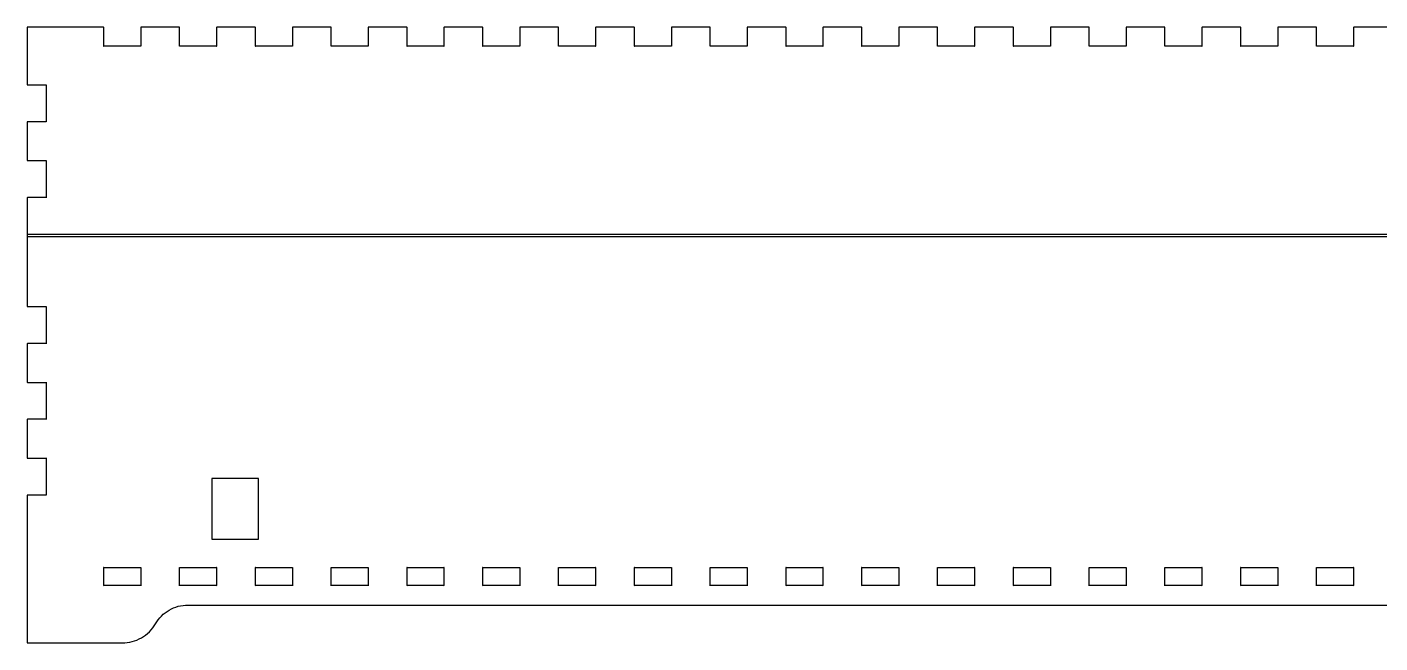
# Model space of a CAD drawing. Extents: x 0 to 440, y 0 to 679.
# Drawn here: x 0.1 to 285.7, y 287.1 to 417.1 of the extents above; entities that cross this region are included whole.
import ezdxf

# ---------------------------------------------------------------- set-up
doc = ezdxf.new("R2010")
doc.units = 0
doc.layers.add('Enclosure', color=7, linetype='CONTINUOUS')
doc.layers.add('PSU', color=7, linetype='CONTINUOUS')

msp = doc.modelspace()

# ---------------------------------------------------------------- linework, layer by layer
at = {"layer": 'Enclosure', "color": 7}
for points in [[(0.1, 416.992849), (0.1, 412.992847), (0.1, 404.992843)], [(16.200008, 417.092849), (4.200002, 417.092849), (0.2, 417.092849)], [(24.100012, 416.992849), (24.100012, 413.092847), (16.300008, 413.092847), (16.300008, 416.992849)], [(32.200016, 417.092849), (24.200012, 417.092849)], [(40.10002, 416.992849), (40.10002, 413.092847), (32.300016, 413.092847), (32.300016, 416.992849)], [(48.200024, 417.092849), (40.20002, 417.092849)], [(56.100028, 416.992849), (56.100028, 413.092847), (48.300024, 413.092847), (48.300024, 416.992849)], [(64.200032, 417.092849), (56.200028, 417.092849)], [(72.100036, 416.992849), (72.100036, 413.092847), (64.300032, 413.092847), (64.300032, 416.992849)], [(80.20004, 417.092849), (72.200036, 417.092849)], [(88.100044, 416.992849), (88.100044, 413.092847), (80.30004, 413.092847), (80.30004, 416.992849)], [(96.200048, 417.092849), (88.200044, 417.092849)], [(104.100052, 416.992849), (104.100052, 413.092847), (96.300048, 413.092847), (96.300048, 416.992849)], [(112.200056, 417.092849), (104.200052, 417.092849)], [(120.10006, 416.992849), (120.10006, 413.092847), (112.300056, 413.092847), (112.300056, 416.992849)], [(128.200064, 417.092849), (120.20006, 417.092849)], [(136.100068, 416.992849), (136.100068, 413.092847), (128.300064, 413.092847), (128.300064, 416.992849)], [(144.200072, 417.092849), (136.200068, 417.092849)], [(152.100076, 416.992849), (152.100076, 413.092847), (144.300072, 413.092847), (144.300072, 416.992849)], [(160.20008, 417.092849), (152.200076, 417.092849)], [(168.100084, 416.992849), (168.100084, 413.092847), (160.30008, 413.092847), (160.30008, 416.992849)], [(176.200088, 417.092849), (168.200084, 417.092849)], [(184.100092, 416.992849), (184.100092, 413.092847), (176.300088, 413.092847), (176.300088, 416.992849)], [(192.200096, 417.092849), (184.200092, 417.092849)], [(200.1001, 416.992849), (200.1001, 413.092847), (192.300096, 413.092847), (192.300096, 416.992849)], [(208.200104, 417.092849), (200.2001, 417.092849)], [(216.100108, 416.992849), (216.100108, 413.092847), (208.300104, 413.092847), (208.300104, 416.992849)], [(224.200112, 417.092849), (216.200108, 417.092849)], [(232.100116, 416.992849), (232.100116, 413.092847), (224.300112, 413.092847), (224.300112, 416.992849)], [(240.20012, 417.092849), (232.200116, 417.092849)], [(248.100124, 416.992849), (248.100124, 413.092847), (240.30012, 413.092847), (240.30012, 416.992849)], [(256.200128, 417.092849), (248.200124, 417.092849)], [(264.100132, 416.992849), (264.100132, 413.092847), (256.300128, 413.092847), (256.300128, 416.992849)], [(272.200136, 417.092849), (264.200132, 417.092849)], [(280.10014, 416.992849), (280.10014, 413.092847), (272.300136, 413.092847), (272.300136, 416.992849)], [(288.200144, 417.092849), (280.20014, 417.092849)], [(0.2, 404.892843), (4.100002, 404.892843), (4.100002, 397.092839), (0.2, 397.092839)], [(0.1, 396.992839), (0.1, 388.992835)], [(0.2, 388.892835), (4.100002, 388.892835), (4.100002, 381.092831), (0.2, 381.092831)], [(0.1, 380.992831), (0.1, 372.992827)], [(0.1, 373.192827), (0.1, 358.192819)], [(440.20022, 373.292827), (436.200218, 373.292827), (4.200002, 373.292827), (0.2, 373.292827)], [(0.2, 372.892827), (4.200002, 372.892827), (436.200218, 372.892827), (440.20022, 372.892827)], [(0.2, 358.092819), (4.100002, 358.092819), (4.100002, 350.292815), (0.2, 350.292815)], [(0.1, 350.192815), (0.1, 342.192811)], [(0.2, 342.092811), (4.100002, 342.092811), (4.100002, 334.292807), (0.2, 334.292807)], [(0.1, 334.192807), (0.1, 326.192803)], [(0.2, 326.092803), (4.100002, 326.092803), (4.100002, 318.292799), (0.2, 318.292799)], [(0.1, 318.192799), (0.1, 303.192792), (0.1, 287.192784)], [(34.056017, 295.092788), (406.344203, 295.092788)], [(0.2, 287.092784), (4.200002, 287.092784)], [(4.200002, 287.092784), (20.20001, 287.092784)]]:
    msp.add_lwpolyline(points, dxfattribs=at)
for points in [[(20.20001, 299.19279), (16.300008, 299.19279), (16.300008, 302.992792), (24.100012, 302.992792), (24.100012, 299.19279)], [(36.200018, 299.19279), (32.300016, 299.19279), (32.300016, 302.992792), (40.10002, 302.992792), (40.10002, 299.19279)], [(52.200026, 299.19279), (48.300024, 299.19279), (48.300024, 302.992792), (56.100028, 302.992792), (56.100028, 299.19279)], [(68.200034, 299.19279), (64.300032, 299.19279), (64.300032, 302.992792), (72.100036, 302.992792), (72.100036, 299.19279)], [(84.200042, 299.19279), (80.30004, 299.19279), (80.30004, 302.992792), (88.100044, 302.992792), (88.100044, 299.19279)], [(100.20005, 299.19279), (96.300048, 299.19279), (96.300048, 302.992792), (104.100052, 302.992792), (104.100052, 299.19279)], [(116.200058, 299.19279), (112.300056, 299.19279), (112.300056, 302.992792), (120.10006, 302.992792), (120.10006, 299.19279)], [(132.200066, 299.19279), (128.300064, 299.19279), (128.300064, 302.992792), (136.100068, 302.992792), (136.100068, 299.19279)], [(148.200074, 299.19279), (144.300072, 299.19279), (144.300072, 302.992792), (152.100076, 302.992792), (152.100076, 299.19279)], [(164.200082, 299.19279), (160.30008, 299.19279), (160.30008, 302.992792), (168.100084, 302.992792), (168.100084, 299.19279)], [(180.20009, 299.19279), (176.300088, 299.19279), (176.300088, 302.992792), (184.100092, 302.992792), (184.100092, 299.19279)], [(196.200098, 299.19279), (192.300096, 299.19279), (192.300096, 302.992792), (200.1001, 302.992792), (200.1001, 299.19279)], [(212.200106, 299.19279), (208.300104, 299.19279), (208.300104, 302.992792), (216.100108, 302.992792), (216.100108, 299.19279)], [(228.200114, 299.19279), (224.300112, 299.19279), (224.300112, 302.992792), (232.100116, 302.992792), (232.100116, 299.19279)], [(244.200122, 299.19279), (240.30012, 299.19279), (240.30012, 302.992792), (248.100124, 302.992792), (248.100124, 299.19279)], [(260.20013, 299.19279), (256.300128, 299.19279), (256.300128, 302.992792), (264.100132, 302.992792), (264.100132, 299.19279)], [(276.200138, 299.19279), (272.300136, 299.19279), (272.300136, 302.992792), (280.10014, 302.992792), (280.10014, 299.19279)]]:
    msp.add_lwpolyline(points, close=True, dxfattribs=at)
for points in [[(0.2, 417.092849), (0.145, 417.092849), (0.1, 417.047849), (0.1, 416.992849)], [(16.300008, 416.992849), (16.300008, 417.047849), (16.255008, 417.092849), (16.200008, 417.092849)], [(24.200012, 417.092849), (24.145012, 417.092849), (24.100012, 417.047849), (24.100012, 416.992849)], [(32.300016, 416.992849), (32.300016, 417.047849), (32.255016, 417.092849), (32.200016, 417.092849)], [(40.20002, 417.092849), (40.14502, 417.092849), (40.10002, 417.047849), (40.10002, 416.992849)], [(48.300024, 416.992849), (48.300024, 417.047849), (48.255024, 417.092849), (48.200024, 417.092849)], [(56.200028, 417.092849), (56.145028, 417.092849), (56.100028, 417.047849), (56.100028, 416.992849)], [(64.300032, 416.992849), (64.300032, 417.047849), (64.255032, 417.092849), (64.200032, 417.092849)], [(72.200036, 417.092849), (72.145036, 417.092849), (72.100036, 417.047849), (72.100036, 416.992849)], [(80.30004, 416.992849), (80.30004, 417.047849), (80.25504, 417.092849), (80.20004, 417.092849)], [(88.200044, 417.092849), (88.145044, 417.092849), (88.100044, 417.047849), (88.100044, 416.992849)], [(96.300048, 416.992849), (96.300048, 417.047849), (96.255048, 417.092849), (96.200048, 417.092849)], [(104.200052, 417.092849), (104.145052, 417.092849), (104.100052, 417.047849), (104.100052, 416.992849)], [(112.300056, 416.992849), (112.300056, 417.047849), (112.255056, 417.092849), (112.200056, 417.092849)], [(120.20006, 417.092849), (120.14506, 417.092849), (120.10006, 417.047849), (120.10006, 416.992849)], [(128.300064, 416.992849), (128.300064, 417.047849), (128.255064, 417.092849), (128.200064, 417.092849)], [(136.200068, 417.092849), (136.145068, 417.092849), (136.100068, 417.047849), (136.100068, 416.992849)], [(144.300072, 416.992849), (144.300072, 417.047849), (144.255072, 417.092849), (144.200072, 417.092849)], [(152.200076, 417.092849), (152.145076, 417.092849), (152.100076, 417.047849), (152.100076, 416.992849)], [(160.30008, 416.992849), (160.30008, 417.047849), (160.25508, 417.092849), (160.20008, 417.092849)], [(168.200084, 417.092849), (168.145084, 417.092849), (168.100084, 417.047849), (168.100084, 416.992849)], [(176.300088, 416.992849), (176.300088, 417.047849), (176.255088, 417.092849), (176.200088, 417.092849)], [(184.200092, 417.092849), (184.145092, 417.092849), (184.100092, 417.047849), (184.100092, 416.992849)], [(192.300096, 416.992849), (192.300096, 417.047849), (192.255096, 417.092849), (192.200096, 417.092849)], [(200.2001, 417.092849), (200.1451, 417.092849), (200.1001, 417.047849), (200.1001, 416.992849)], [(208.300104, 416.992849), (208.300104, 417.047849), (208.255104, 417.092849), (208.200104, 417.092849)], [(216.200108, 417.092849), (216.145108, 417.092849), (216.100108, 417.047849), (216.100108, 416.992849)], [(224.300112, 416.992849), (224.300112, 417.047849), (224.255112, 417.092849), (224.200112, 417.092849)], [(232.200116, 417.092849), (232.145116, 417.092849), (232.100116, 417.047849), (232.100116, 416.992849)], [(240.30012, 416.992849), (240.30012, 417.047849), (240.25512, 417.092849), (240.20012, 417.092849)], [(248.200124, 417.092849), (248.145124, 417.092849), (248.100124, 417.047849), (248.100124, 416.992849)], [(256.300128, 416.992849), (256.300128, 417.047849), (256.255128, 417.092849), (256.200128, 417.092849)], [(264.200132, 417.092849), (264.145132, 417.092849), (264.100132, 417.047849), (264.100132, 416.992849)], [(272.300136, 416.992849), (272.300136, 417.047849), (272.255136, 417.092849), (272.200136, 417.092849)], [(280.20014, 417.092849), (280.14514, 417.092849), (280.10014, 417.047849), (280.10014, 416.992849)], [(16.300008, 413.092847), (16.200008, 413.092847), (16.300008, 412.992847), (16.300008, 413.092847)], [(24.100012, 413.092847), (24.100012, 412.992847), (24.200012, 413.092847), (24.100012, 413.092847)], [(32.300016, 413.092847), (32.200016, 413.092847), (32.300016, 412.992847), (32.300016, 413.092847)], [(40.10002, 413.092847), (40.10002, 412.992847), (40.20002, 413.092847), (40.10002, 413.092847)], [(48.300024, 413.092847), (48.200024, 413.092847), (48.300024, 412.992847), (48.300024, 413.092847)], [(56.100028, 413.092847), (56.100028, 412.992847), (56.200028, 413.092847), (56.100028, 413.092847)], [(64.300032, 413.092847), (64.200032, 413.092847), (64.300032, 412.992847), (64.300032, 413.092847)], [(72.100036, 413.092847), (72.100036, 412.992847), (72.200036, 413.092847), (72.100036, 413.092847)], [(80.30004, 413.092847), (80.20004, 413.092847), (80.30004, 412.992847), (80.30004, 413.092847)], [(88.100044, 413.092847), (88.100044, 412.992847), (88.200044, 413.092847), (88.100044, 413.092847)], [(96.300048, 413.092847), (96.200048, 413.092847), (96.300048, 412.992847), (96.300048, 413.092847)], [(104.100052, 413.092847), (104.100052, 412.992847), (104.200052, 413.092847), (104.100052, 413.092847)], [(112.300056, 413.092847), (112.200056, 413.092847), (112.300056, 412.992847), (112.300056, 413.092847)], [(120.10006, 413.092847), (120.10006, 412.992847), (120.20006, 413.092847), (120.10006, 413.092847)], [(128.300064, 413.092847), (128.200064, 413.092847), (128.300064, 412.992847), (128.300064, 413.092847)], [(136.100068, 413.092847), (136.100068, 412.992847), (136.200068, 413.092847), (136.100068, 413.092847)], [(144.300072, 413.092847), (144.200072, 413.092847), (144.300072, 412.992847), (144.300072, 413.092847)], [(152.100076, 413.092847), (152.100076, 412.992847), (152.200076, 413.092847), (152.100076, 413.092847)], [(160.30008, 413.092847), (160.20008, 413.092847), (160.30008, 412.992847), (160.30008, 413.092847)], [(168.100084, 413.092847), (168.100084, 412.992847), (168.200084, 413.092847), (168.100084, 413.092847)], [(176.300088, 413.092847), (176.200088, 413.092847), (176.300088, 412.992847), (176.300088, 413.092847)], [(184.100092, 413.092847), (184.100092, 412.992847), (184.200092, 413.092847), (184.100092, 413.092847)], [(192.300096, 413.092847), (192.200096, 413.092847), (192.300096, 412.992847), (192.300096, 413.092847)], [(200.1001, 413.092847), (200.1001, 412.992847), (200.2001, 413.092847), (200.1001, 413.092847)], [(208.300104, 413.092847), (208.200104, 413.092847), (208.300104, 412.992847), (208.300104, 413.092847)], [(216.100108, 413.092847), (216.100108, 412.992847), (216.200108, 413.092847), (216.100108, 413.092847)], [(224.300112, 413.092847), (224.200112, 413.092847), (224.300112, 412.992847), (224.300112, 413.092847)], [(232.100116, 413.092847), (232.100116, 412.992847), (232.200116, 413.092847), (232.100116, 413.092847)], [(240.30012, 413.092847), (240.20012, 413.092847), (240.30012, 412.992847), (240.30012, 413.092847)], [(248.100124, 413.092847), (248.100124, 412.992847), (248.200124, 413.092847), (248.100124, 413.092847)], [(256.300128, 413.092847), (256.200128, 413.092847), (256.300128, 412.992847), (256.300128, 413.092847)], [(264.100132, 413.092847), (264.100132, 412.992847), (264.200132, 413.092847), (264.100132, 413.092847)], [(272.300136, 413.092847), (272.200136, 413.092847), (272.300136, 412.992847), (272.300136, 413.092847)], [(280.10014, 413.092847), (280.10014, 412.992847), (280.20014, 413.092847), (280.10014, 413.092847)], [(0.1, 404.992843), (0.1, 404.937843), (0.145, 404.892843), (0.2, 404.892843)], [(4.100002, 404.892843), (4.200002, 404.892843), (4.100002, 404.992843), (4.100002, 404.892843)], [(0.2, 397.092839), (0.145, 397.092839), (0.1, 397.047839), (0.1, 396.992839)], [(4.100002, 397.092839), (4.100002, 396.992839), (4.200002, 397.092839), (4.100002, 397.092839)], [(0.1, 388.992835), (0.1, 388.937835), (0.145, 388.892835), (0.2, 388.892835)], [(4.100002, 388.892835), (4.200002, 388.892835), (4.100002, 388.992835), (4.100002, 388.892835)], [(0.2, 381.092831), (0.145, 381.092831), (0.1, 381.047831), (0.1, 380.992831)], [(4.100002, 381.092831), (4.100002, 380.992831), (4.200002, 381.092831), (4.100002, 381.092831)], [(0.2, 373.292827), (0.145, 373.292827), (0.1, 373.247827), (0.1, 373.192827)], [(0.1, 372.992827), (0.1, 372.937827), (0.145, 372.892827), (0.2, 372.892827)], [(0.1, 358.192819), (0.1, 358.137819), (0.145, 358.092819), (0.2, 358.092819)], [(4.100002, 358.092819), (4.200002, 358.092819), (4.100002, 358.192819), (4.100002, 358.092819)], [(0.2, 350.292815), (0.145, 350.292815), (0.1, 350.247815), (0.1, 350.192815)], [(4.100002, 350.292815), (4.100002, 350.192815), (4.200002, 350.292815), (4.100002, 350.292815)], [(0.1, 342.192811), (0.1, 342.137811), (0.145, 342.092811), (0.2, 342.092811)], [(4.100002, 342.092811), (4.200002, 342.092811), (4.100002, 342.192811), (4.100002, 342.092811)], [(0.2, 334.292807), (0.145, 334.292807), (0.1, 334.247807), (0.1, 334.192807)], [(4.100002, 334.292807), (4.100002, 334.192807), (4.200002, 334.292807), (4.100002, 334.292807)], [(0.1, 326.192803), (0.1, 326.137803), (0.145, 326.092803), (0.2, 326.092803)], [(4.100002, 326.092803), (4.200002, 326.092803), (4.100002, 326.192803), (4.100002, 326.092803)], [(0.2, 318.292799), (0.145, 318.292799), (0.1, 318.247799), (0.1, 318.192799)], [(4.100002, 318.292799), (4.100002, 318.192799), (4.200002, 318.292799), (4.100002, 318.292799)], [(16.300008, 302.992792), (16.300008, 303.092792), (16.200008, 302.992792), (16.300008, 302.992792)], [(24.100012, 302.992792), (24.200012, 302.992792), (24.100012, 303.092792), (24.100012, 302.992792)], [(32.300016, 302.992792), (32.300016, 303.092792), (32.200016, 302.992792), (32.300016, 302.992792)], [(40.10002, 302.992792), (40.20002, 302.992792), (40.10002, 303.092792), (40.10002, 302.992792)], [(48.300024, 302.992792), (48.300024, 303.092792), (48.200024, 302.992792), (48.300024, 302.992792)], [(56.100028, 302.992792), (56.200028, 302.992792), (56.100028, 303.092792), (56.100028, 302.992792)], [(64.300032, 302.992792), (64.300032, 303.092792), (64.200032, 302.992792), (64.300032, 302.992792)], [(72.100036, 302.992792), (72.200036, 302.992792), (72.100036, 303.092792), (72.100036, 302.992792)], [(80.30004, 302.992792), (80.30004, 303.092792), (80.20004, 302.992792), (80.30004, 302.992792)], [(88.100044, 302.992792), (88.200044, 302.992792), (88.100044, 303.092792), (88.100044, 302.992792)], [(96.300048, 302.992792), (96.300048, 303.092792), (96.200048, 302.992792), (96.300048, 302.992792)], [(104.100052, 302.992792), (104.200052, 302.992792), (104.100052, 303.092792), (104.100052, 302.992792)], [(112.300056, 302.992792), (112.300056, 303.092792), (112.200056, 302.992792), (112.300056, 302.992792)], [(120.10006, 302.992792), (120.20006, 302.992792), (120.10006, 303.092792), (120.10006, 302.992792)], [(128.300064, 302.992792), (128.300064, 303.092792), (128.200064, 302.992792), (128.300064, 302.992792)], [(136.100068, 302.992792), (136.200068, 302.992792), (136.100068, 303.092792), (136.100068, 302.992792)], [(144.300072, 302.992792), (144.300072, 303.092792), (144.200072, 302.992792), (144.300072, 302.992792)], [(152.100076, 302.992792), (152.200076, 302.992792), (152.100076, 303.092792), (152.100076, 302.992792)], [(160.30008, 302.992792), (160.30008, 303.092792), (160.20008, 302.992792), (160.30008, 302.992792)], [(168.100084, 302.992792), (168.200084, 302.992792), (168.100084, 303.092792), (168.100084, 302.992792)], [(176.300088, 302.992792), (176.300088, 303.092792), (176.200088, 302.992792), (176.300088, 302.992792)], [(184.100092, 302.992792), (184.200092, 302.992792), (184.100092, 303.092792), (184.100092, 302.992792)], [(192.300096, 302.992792), (192.300096, 303.092792), (192.200096, 302.992792), (192.300096, 302.992792)], [(200.1001, 302.992792), (200.2001, 302.992792), (200.1001, 303.092792), (200.1001, 302.992792)], [(208.300104, 302.992792), (208.300104, 303.092792), (208.200104, 302.992792), (208.300104, 302.992792)], [(216.100108, 302.992792), (216.200108, 302.992792), (216.100108, 303.092792), (216.100108, 302.992792)], [(224.300112, 302.992792), (224.300112, 303.092792), (224.200112, 302.992792), (224.300112, 302.992792)], [(232.100116, 302.992792), (232.200116, 302.992792), (232.100116, 303.092792), (232.100116, 302.992792)], [(240.30012, 302.992792), (240.30012, 303.092792), (240.20012, 302.992792), (240.30012, 302.992792)], [(248.100124, 302.992792), (248.200124, 302.992792), (248.100124, 303.092792), (248.100124, 302.992792)], [(256.300128, 302.992792), (256.300128, 303.092792), (256.200128, 302.992792), (256.300128, 302.992792)], [(264.100132, 302.992792), (264.200132, 302.992792), (264.100132, 303.092792), (264.100132, 302.992792)], [(272.300136, 302.992792), (272.300136, 303.092792), (272.200136, 302.992792), (272.300136, 302.992792)], [(280.10014, 302.992792), (280.20014, 302.992792), (280.10014, 303.092792), (280.10014, 302.992792)], [(16.300008, 299.19279), (16.200008, 299.19279), (16.300008, 299.09279), (16.300008, 299.19279)], [(24.100012, 299.19279), (24.100012, 299.09279), (24.200012, 299.19279), (24.100012, 299.19279)], [(32.300016, 299.19279), (32.200016, 299.19279), (32.300016, 299.09279), (32.300016, 299.19279)], [(40.10002, 299.19279), (40.10002, 299.09279), (40.20002, 299.19279), (40.10002, 299.19279)], [(48.300024, 299.19279), (48.200024, 299.19279), (48.300024, 299.09279), (48.300024, 299.19279)], [(56.100028, 299.19279), (56.100028, 299.09279), (56.200028, 299.19279), (56.100028, 299.19279)], [(64.300032, 299.19279), (64.200032, 299.19279), (64.300032, 299.09279), (64.300032, 299.19279)], [(72.100036, 299.19279), (72.100036, 299.09279), (72.200036, 299.19279), (72.100036, 299.19279)], [(80.30004, 299.19279), (80.20004, 299.19279), (80.30004, 299.09279), (80.30004, 299.19279)], [(88.100044, 299.19279), (88.100044, 299.09279), (88.200044, 299.19279), (88.100044, 299.19279)], [(96.300048, 299.19279), (96.200048, 299.19279), (96.300048, 299.09279), (96.300048, 299.19279)], [(104.100052, 299.19279), (104.100052, 299.09279), (104.200052, 299.19279), (104.100052, 299.19279)], [(112.300056, 299.19279), (112.200056, 299.19279), (112.300056, 299.09279), (112.300056, 299.19279)], [(120.10006, 299.19279), (120.10006, 299.09279), (120.20006, 299.19279), (120.10006, 299.19279)], [(128.300064, 299.19279), (128.200064, 299.19279), (128.300064, 299.09279), (128.300064, 299.19279)], [(136.100068, 299.19279), (136.100068, 299.09279), (136.200068, 299.19279), (136.100068, 299.19279)], [(144.300072, 299.19279), (144.200072, 299.19279), (144.300072, 299.09279), (144.300072, 299.19279)], [(152.100076, 299.19279), (152.100076, 299.09279), (152.200076, 299.19279), (152.100076, 299.19279)], [(160.30008, 299.19279), (160.20008, 299.19279), (160.30008, 299.09279), (160.30008, 299.19279)], [(168.100084, 299.19279), (168.100084, 299.09279), (168.200084, 299.19279), (168.100084, 299.19279)], [(176.300088, 299.19279), (176.200088, 299.19279), (176.300088, 299.09279), (176.300088, 299.19279)], [(184.100092, 299.19279), (184.100092, 299.09279), (184.200092, 299.19279), (184.100092, 299.19279)], [(192.300096, 299.19279), (192.200096, 299.19279), (192.300096, 299.09279), (192.300096, 299.19279)], [(200.1001, 299.19279), (200.1001, 299.09279), (200.2001, 299.19279), (200.1001, 299.19279)], [(208.300104, 299.19279), (208.200104, 299.19279), (208.300104, 299.09279), (208.300104, 299.19279)], [(216.100108, 299.19279), (216.100108, 299.09279), (216.200108, 299.19279), (216.100108, 299.19279)], [(224.300112, 299.19279), (224.200112, 299.19279), (224.300112, 299.09279), (224.300112, 299.19279)], [(232.100116, 299.19279), (232.100116, 299.09279), (232.200116, 299.19279), (232.100116, 299.19279)], [(240.30012, 299.19279), (240.20012, 299.19279), (240.30012, 299.09279), (240.30012, 299.19279)], [(248.100124, 299.19279), (248.100124, 299.09279), (248.200124, 299.19279), (248.100124, 299.19279)], [(256.300128, 299.19279), (256.200128, 299.19279), (256.300128, 299.09279), (256.300128, 299.19279)], [(264.100132, 299.19279), (264.100132, 299.09279), (264.200132, 299.19279), (264.100132, 299.19279)], [(272.300136, 299.19279), (272.200136, 299.19279), (272.300136, 299.09279), (272.300136, 299.19279)], [(280.10014, 299.19279), (280.10014, 299.09279), (280.20014, 299.19279), (280.10014, 299.19279)], [(30.106015, 294.034787), (31.307016, 294.727788), (32.670016, 295.092788), (34.056017, 295.092788)], [(27.215014, 291.142786), (27.908014, 292.343786), (28.905014, 293.340787), (30.106015, 294.034787)], [(24.250012, 288.177784), (25.481013, 288.888785), (26.504013, 289.911785), (27.215014, 291.142786)], [(0.1, 287.192784), (0.1, 287.137784), (0.145, 287.092784), (0.2, 287.092784)], [(20.20001, 287.092784), (21.622011, 287.092784), (23.019012, 287.466784), (24.250012, 288.177784)]]:
    msp.add_open_spline(points, degree=3, dxfattribs=at)
at = {"layer": 'PSU', "color": 5}
msp.add_lwpolyline([(48.922073, 321.825747), (39.109977, 321.825747), (39.109977, 308.97956), (48.922073, 308.97956)], close=True, dxfattribs=at)

doc.saveas('drawing.dxf')
